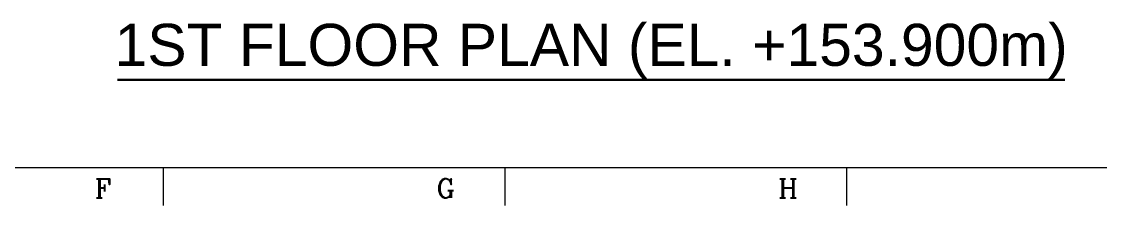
# Model space of a CAD drawing. Header units: millimetres. Extents: x -300 to 383236, y -195106 to -144646.
# Drawn here: x 22940 to 35236, y -194483 to -192385 of the extents above; entities that cross this region are included whole.
import ezdxf
from ezdxf.enums import TextEntityAlignment as Align

# ---------------------------------------------------------------- set-up
doc = ezdxf.new("R2010")
doc.units = ezdxf.units.MM
doc.header["$LTSCALE"] = 60
doc.layers.add('1', color=7, linetype='Continuous')
doc.layers.add('TAN-TIT', color=30, linetype='Continuous', lineweight=0)
doc.layers.add('TITLE', color=7, linetype='Continuous', lineweight=30)
doc.styles.add('Arial', font='arial.ttf')
doc.styles.add('COM', font='COMPLEX', dxfattribs={"height": 5})

# ---------------------------------------------------------------- blocks, each defined once
blk = doc.blocks.new('BORDER')
at = {"layer": 'TAN-TIT'}
for p, q in [((4977, 3520), (232823, 3520)), ((82848, 3520), (82848, 2078)), ((95827, 3520), (95827, 2078)), ((108806, 3520), (108806, 2078))]:
    blk.add_line(p, q, dxfattribs=at)
at = {"layer": 'TAN-TIT', "style": 'COM'}
for s, p in [('F', (80253, 2366)), ('G', (93231, 2366)), ('H', (106210, 2366))]:
    blk.add_text(s, height=721, dxfattribs=at).set_placement(p)

msp = doc.modelspace()

# ---------------------------------------------------------------- linework, layer by layer
at = {"layer": 'TITLE', "color": 1, "linetype": 'Continuous'}
msp.add_line((24032.1, -193050.1), (34832.1, -193050.1), dxfattribs=at)

# ---------------------------------------------------------------- block references
at = {"layer": '1', "xscale": 0.3, "yscale": 0.3, "zscale": 0.3}
msp.add_blockref('BORDER', (-300, -195106.1), dxfattribs=at)

# ---------------------------------------------------------------- texts
at = {"layer": 'TITLE', "color": 3, "ltscale": 10, "style": 'Arial'}
msp.add_text('1ST FLOOR PLAN (EL. +153.900m)', height=480, dxfattribs=at).set_placement((29432.1, -192890.1), align=Align.CENTER)

doc.saveas('drawing.dxf')
